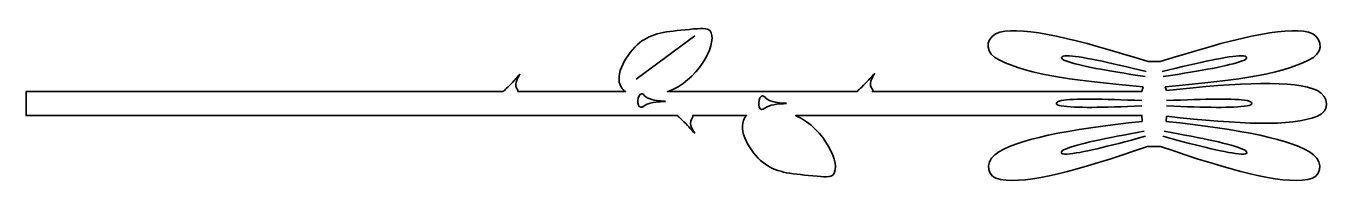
# Model space of a CAD drawing. Header units: inches. Extents: x 5.5 to 18.5, y -9.8 to -8.2.
import ezdxf

# ---------------------------------------------------------------- set-up
doc = ezdxf.new("R2010")
doc.units = ezdxf.units.IN
doc.header["$MEASUREMENT"] = 0
doc.layers.add('Layer 1', color=7, linetype='Continuous')

# ---------------------------------------------------------------- blocks, each defined once
blk = doc.blocks.new('block 2')
at = {"layer": 'Layer 1', "color": 1, "lineweight": 35, "true_color": 0xff0000}
for points in [[(16.89, -9.159), (17.627, -9.241), (18.165, -9.336), (18.363, -9.492), (18.468, -9.574), (18.44, -9.722), (18.307, -9.741), (18.016, -9.784), (17.552, -9.656), (16.833, -9.409)], [(16.868, -9.257), (17.255, -9.327), (17.541, -9.386), (17.654, -9.435), (17.714, -9.46), (17.71, -9.491), (17.643, -9.486), (17.495, -9.475), (17.246, -9.413), (16.856, -9.308)]]:
    blk.add_open_spline(points, degree=3, knots=[0, 0, 0, 0, 1, 1, 1, 2, 2, 2, 3, 3, 3, 3], dxfattribs=at)
blk = doc.blocks.new('block 3')
at = {"layer": 'Layer 1', "color": 1, "lineweight": 35, "true_color": 0xff0000}
for points in [[(16.83, -8.561), (17.537, -8.337), (18.068, -8.205), (18.312, -8.267), (18.441, -8.3), (18.475, -8.446), (18.362, -8.518), (18.113, -8.675), (17.637, -8.746), (16.88, -8.812)], [(16.85, -8.66), (17.232, -8.566), (17.517, -8.504), (17.641, -8.502), (17.706, -8.501), (17.715, -8.531), (17.651, -8.554), (17.511, -8.604), (17.259, -8.649), (16.86, -8.711)]]:
    blk.add_open_spline(points, degree=3, knots=[0, 0, 0, 0, 1, 1, 1, 2, 2, 2, 3, 3, 3, 3], dxfattribs=at)
blk = doc.blocks.new('block 4')
at = {"layer": 'Layer 1', "color": 1, "lineweight": 35, "true_color": 0xff0000}
for points in [[(16.891, -8.851), (17.628, -8.769), (18.175, -8.743), (18.402, -8.851), (18.522, -8.908), (18.528, -9.059), (18.402, -9.107), (18.127, -9.213), (17.647, -9.189), (16.891, -9.107)], [(16.891, -8.951), (17.285, -8.934), (17.576, -8.929), (17.698, -8.951), (17.762, -8.963), (17.765, -8.994), (17.698, -9.004), (17.551, -9.025), (17.295, -9.021), (16.891, -9.004)]]:
    blk.add_open_spline(points, degree=3, knots=[0, 0, 0, 0, 1, 1, 1, 2, 2, 2, 3, 3, 3, 3], dxfattribs=at)
blk = doc.blocks.new('block 5')
at = {"layer": 'Layer 1', "color": 1, "lineweight": 35, "true_color": 0xff0000}
for points in [[(16.648, -9.159), (15.911, -9.241), (15.373, -9.336), (15.174, -9.492), (15.07, -9.574), (15.098, -9.722), (15.231, -9.741), (15.522, -9.784), (15.986, -9.656), (16.704, -9.409)], [(16.67, -9.257), (16.283, -9.327), (15.997, -9.386), (15.883, -9.435), (15.823, -9.46), (15.827, -9.491), (15.895, -9.486), (16.043, -9.475), (16.292, -9.413), (16.682, -9.308)]]:
    blk.add_open_spline(points, degree=3, knots=[0, 0, 0, 0, 1, 1, 1, 2, 2, 2, 3, 3, 3, 3], dxfattribs=at)
blk = doc.blocks.new('block 6')
at = {"layer": 'Layer 1', "color": 1, "lineweight": 35, "true_color": 0xff0000}
for points in [[(16.708, -8.561), (16.001, -8.337), (15.47, -8.205), (15.226, -8.267), (15.097, -8.3), (15.062, -8.446), (15.176, -8.518), (15.425, -8.675), (15.901, -8.746), (16.658, -8.812)], [(16.688, -8.66), (16.306, -8.566), (16.021, -8.504), (15.897, -8.502), (15.832, -8.501), (15.823, -8.531), (15.887, -8.554), (16.027, -8.604), (16.279, -8.649), (16.678, -8.711)]]:
    blk.add_open_spline(points, degree=3, knots=[0, 0, 0, 0, 1, 1, 1, 2, 2, 2, 3, 3, 3, 3], dxfattribs=at)

msp = doc.modelspace()

# ---------------------------------------------------------------- linework, layer by layer
at = {"layer": 'Layer 1', "color": 1, "lineweight": 35, "true_color": 0xff0000}
for points in [[(11.587, -8.736), (12.175, -8.304)], [(16.708, -8.561), (16.83, -8.561)], [(14.107, -8.861), (14.107, -8.861)], [(16.658, -8.812), (16.647, -8.861)], [(16.88, -8.812), (16.891, -8.851)], [(16.647, -9.094), (16.648, -9.159)], [(16.891, -9.107), (16.89, -9.159)], [(16.704, -9.409), (16.833, -9.409)]]:
    msp.add_lwpolyline(points, dxfattribs=at)
for points, knots in [([(16.647, -8.861), (16.647, -8.861), (13.949, -8.861), (13.949, -8.861), (13.952, -8.859), (13.953, -8.856), (13.954, -8.853), (13.959, -8.838), (13.939, -8.83), (13.933, -8.799), (13.921, -8.74), (13.977, -8.684), (13.972, -8.681), (13.97, -8.679), (13.954, -8.698), (13.933, -8.722), (13.923, -8.733), (13.91, -8.747), (13.883, -8.776), (13.82, -8.841), (13.8, -8.852), (13.8, -8.861), (13.8, -8.861), (11.9, -8.861), (11.9, -8.861), (11.919, -8.855), (11.937, -8.847), (11.954, -8.839), (12.242, -8.707), (12.406, -8.348), (12.326, -8.253), (12.301, -8.222), (12.24, -8.227), (12.12, -8.238), (11.881, -8.261), (11.745, -8.273), (11.622, -8.372), (11.489, -8.479), (11.364, -8.696), (11.437, -8.816), (11.448, -8.834), (11.463, -8.849), (11.481, -8.861), (11.481, -8.861), (10.405, -8.861), (10.405, -8.861), (10.409, -8.846), (10.39, -8.838), (10.384, -8.808), (10.371, -8.749), (10.427, -8.692), (10.423, -8.689), (10.421, -8.688), (10.405, -8.707), (10.384, -8.731), (10.374, -8.742), (10.361, -8.756), (10.334, -8.785), (10.287, -8.833), (10.264, -8.851), (10.255, -8.861), (10.255, -8.861), (5.484, -8.861), (5.484, -8.861), (5.484, -8.861), (5.484, -9.101), (5.484, -9.101), (5.484, -9.101), (12.001, -9.101), (12.001, -9.101), (12.007, -9.11), (12.03, -9.126), (12.083, -9.181), (12.11, -9.209), (12.123, -9.224), (12.133, -9.235), (12.154, -9.258), (12.17, -9.278), (12.172, -9.276), (12.177, -9.273), (12.121, -9.217), (12.133, -9.158), (12.139, -9.127), (12.159, -9.119), (12.154, -9.104), (12.154, -9.103), (12.153, -9.102), (12.152, -9.101), (12.152, -9.101), (12.691, -9.101), (12.691, -9.101), (12.683, -9.108), (12.676, -9.117), (12.671, -9.126), (12.598, -9.246), (12.723, -9.463), (12.857, -9.57), (12.979, -9.669), (13.115, -9.681), (13.355, -9.704), (13.474, -9.715), (13.535, -9.72), (13.56, -9.689), (13.64, -9.594), (13.477, -9.235), (13.188, -9.102), (13.187, -9.102), (13.185, -9.101), (13.184, -9.101), (13.184, -9.101), (16.647, -9.101), (16.647, -9.101)], [0, 0, 0, 0, 1, 1, 1, 2, 2, 2, 3, 3, 3, 4, 4, 4, 5, 5, 5, 6, 6, 6, 7, 7, 7, 8, 8, 8, 9, 9, 9, 10, 10, 10, 11, 11, 11, 12, 12, 12, 13, 13, 13, 14, 14, 14, 15, 15, 15, 16, 16, 16, 17, 17, 17, 18, 18, 18, 19, 19, 19, 20, 20, 20, 21, 21, 21, 22, 22, 22, 23, 23, 23, 24, 24, 24, 25, 25, 25, 26, 26, 26, 27, 27, 27, 28, 28, 28, 29, 29, 29, 30, 30, 30, 31, 31, 31, 32, 32, 32, 33, 33, 33, 34, 34, 34, 35, 35, 35, 36, 36, 36, 37, 37, 37, 37]), ([(11.881, -8.959), (11.881, -8.954), (11.808, -8.958), (11.744, -8.94), (11.667, -8.918), (11.663, -8.881), (11.641, -8.882), (11.599, -8.884), (11.587, -9.014), (11.633, -9.018), (11.653, -9.02), (11.663, -8.995), (11.728, -8.977), (11.801, -8.957), (11.881, -8.963), (11.881, -8.959)], [0, 0, 0, 0, 1, 1, 1, 2, 2, 2, 3, 3, 3, 4, 4, 4, 5, 5, 5, 5]), ([(13.09, -8.979), (13.09, -8.975), (13.017, -8.979), (12.953, -8.961), (12.877, -8.939), (12.873, -8.901), (12.85, -8.903), (12.809, -8.905), (12.797, -9.035), (12.843, -9.039), (12.863, -9.041), (12.872, -9.016), (12.938, -8.998), (13.011, -8.978), (13.09, -8.984), (13.09, -8.979)], [0, 0, 0, 0, 1, 1, 1, 2, 2, 2, 3, 3, 3, 4, 4, 4, 5, 5, 5, 5]), ([(16.647, -8.951), (16.253, -8.934), (15.962, -8.929), (15.84, -8.951), (15.776, -8.963), (15.773, -8.994), (15.84, -9.004), (15.987, -9.025), (16.243, -9.021), (16.647, -9.004)], [0, 0, 0, 0, 1, 1, 1, 2, 2, 2, 3, 3, 3, 3])]:
    msp.add_open_spline(points, degree=3, knots=knots, dxfattribs=at)

# ---------------------------------------------------------------- block references
at = {"layer": 'Layer 1'}
for name in ['block 6', 'block 3', 'block 4', 'block 5', 'block 2']:
    msp.add_blockref(name, (0, 0), dxfattribs=at)

doc.saveas('drawing.dxf')
